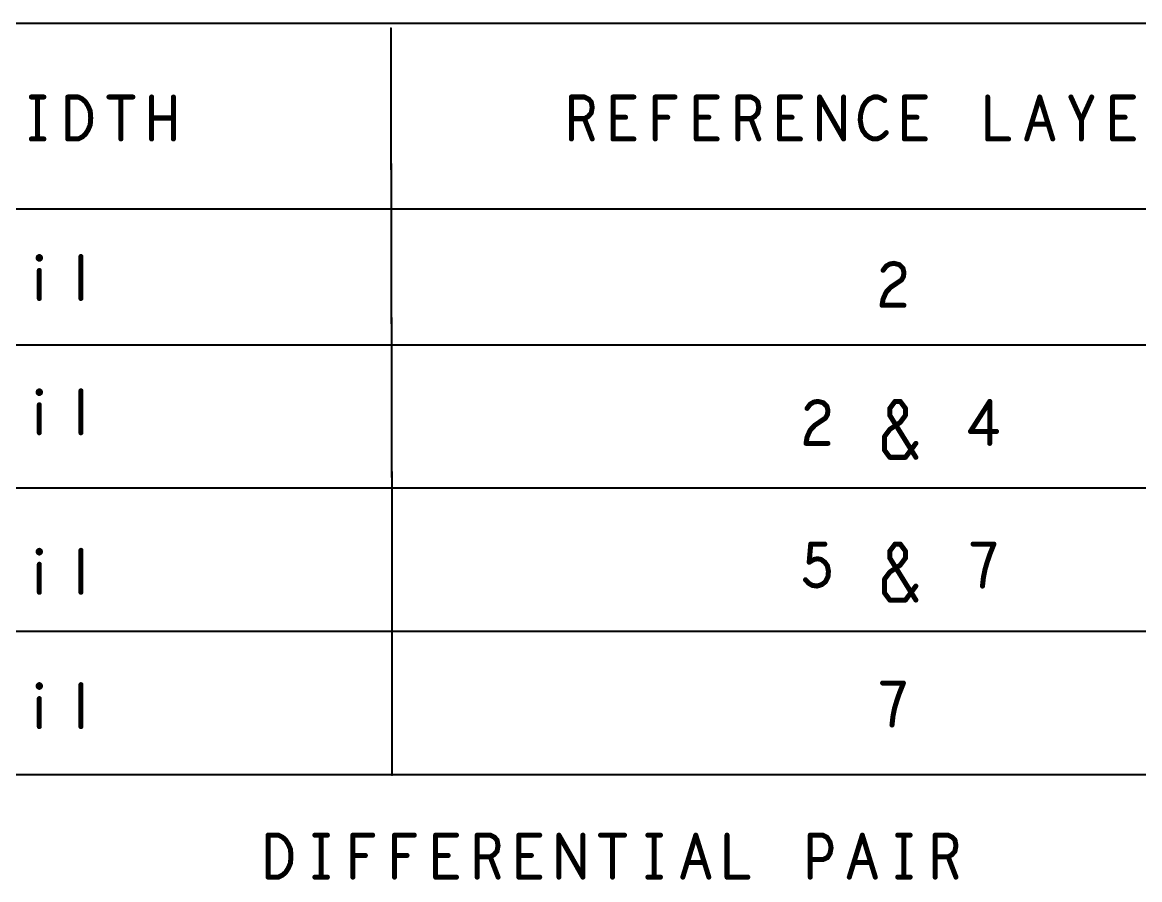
# Model space of a CAD drawing. Extents: x -14.2 to 19.9, y -5.2 to 16.9.
# Drawn here: x -8.513 to -5.184, y 4.088 to 6.641 of the extents above; entities that cross this region are included whole.
import ezdxf

# ---------------------------------------------------------------- set-up
doc = ezdxf.new("R2010")
doc.units = 0
doc.layers.get('0').update_dxf_attribs({"linetype": 'CONTINUOUS'})
doc.layers.add('FAB', color=2, linetype='CONTINUOUS')

# ---------------------------------------------------------------- blocks, each defined once
blk = doc.blocks.new('ROUND_1')
at = {"const_width": 0.003}
blk.add_lwpolyline([(-0.0015, 0, 1), (0.0015, 0, 1)], format="xyb", close=True, dxfattribs=at)
blk = doc.blocks.new('ROUND_105')
at = {"const_width": 0.0075}
blk.add_lwpolyline([(-0.00375, 0, 1), (0.00375, 0, 1)], format="xyb", close=True, dxfattribs=at)

msp = doc.modelspace()

# ---------------------------------------------------------------- linework, layer by layer
at = {"layer": 'FAB'}
for points, const_width in [([(-1.9748, 6.6377), (-12.3898, 6.6377)], 0.006), ([(-7.4149, 6.6231), (-7.4119, 5.2377)], 0.006), ([(-8.4857, 6.4184), (-8.4485, 6.4184)], 0.015), ([(-8.4671, 6.4184), (-8.4671, 6.2934)], 0.015), ([(-8.3772, 6.2934), (-8.3772, 6.4184)], 0.015), ([(-8.3772, 6.4184), (-8.3462, 6.4184)], 0.015), ([(-8.3462, 6.4184), (-8.3338, 6.4122)], 0.015), ([(-8.2547, 6.4184), (-8.1834, 6.4184)], 0.015), ([(-8.2191, 6.4184), (-8.2191, 6.2934)], 0.015), ([(-8.1276, 6.2934), (-8.1276, 6.4184)], 0.015), ([(-8.0625, 6.4184), (-8.0625, 6.2934)], 0.015), ([(-6.8771, 6.2934), (-6.8771, 6.4184)], 0.015), ([(-6.8771, 6.4184), (-6.8383, 6.4184)], 0.015), ([(-6.8383, 6.4184), (-6.8259, 6.4122)], 0.015), ([(-6.7531, 6.2934), (-6.7531, 6.4184)], 0.015), ([(-6.7531, 6.4184), (-6.6911, 6.4184)], 0.015), ([(-6.6275, 6.2934), (-6.6275, 6.4184)], 0.015), ([(-6.6275, 6.4184), (-6.5686, 6.4184)], 0.015), ([(-6.5051, 6.2934), (-6.5051, 6.4184)], 0.015), ([(-6.5051, 6.4184), (-6.4431, 6.4184)], 0.015), ([(-6.3811, 6.2934), (-6.3811, 6.4184)], 0.015), ([(-6.3811, 6.4184), (-6.3423, 6.4184)], 0.015), ([(-6.3423, 6.4184), (-6.3299, 6.4122)], 0.015), ([(-6.2571, 6.2934), (-6.2571, 6.4184)], 0.015), ([(-6.2571, 6.4184), (-6.1951, 6.4184)], 0.015), ([(-6.1377, 6.2934), (-6.1377, 6.4184)], 0.015), ([(-6.1377, 6.4184), (-6.0664, 6.2934)], 0.015), ([(-6.0664, 6.2934), (-6.0664, 6.4184)], 0.015), ([(-5.9765, 6.4184), (-5.9905, 6.4122)], 0.015), ([(-5.9641, 6.4184), (-5.9765, 6.4184)], 0.015), ([(-5.9533, 6.4143), (-5.9641, 6.4184)], 0.015), ([(-5.8851, 6.2934), (-5.8851, 6.4184)], 0.015), ([(-5.8851, 6.4184), (-5.8231, 6.4184)], 0.015), ([(-5.6371, 6.4184), (-5.6371, 6.2934)], 0.015), ([(-5.5208, 6.2934), (-5.4821, 6.4184)], 0.015), ([(-5.4821, 6.4184), (-5.4433, 6.2934)], 0.015), ([(-5.3581, 6.3497), (-5.3891, 6.4184)], 0.015), ([(-5.3271, 6.4184), (-5.3581, 6.3497)], 0.015), ([(-5.2651, 6.2934), (-5.2651, 6.4184)], 0.015), ([(-5.2651, 6.4184), (-5.2031, 6.4184)], 0.015), ([(-8.3338, 6.4122), (-8.3245, 6.4039)], 0.015), ([(-8.3245, 6.4039), (-8.3167, 6.3914)], 0.015), ([(-8.3167, 6.3914), (-8.3105, 6.3768)], 0.015), ([(-6.8259, 6.4122), (-6.8182, 6.4039)], 0.015), ([(-6.8182, 6.4039), (-6.8151, 6.3872)], 0.015), ([(-6.8151, 6.3872), (-6.8182, 6.3705)], 0.015), ([(-6.3299, 6.4122), (-6.3222, 6.4039)], 0.015), ([(-6.3222, 6.4039), (-6.3191, 6.3872)], 0.015), ([(-6.3191, 6.3872), (-6.3222, 6.3705)], 0.015), ([(-6.0091, 6.3893), (-6.0153, 6.3684)], 0.015), ([(-6.0013, 6.4018), (-6.0091, 6.3893)], 0.015), ([(-5.9905, 6.4122), (-6.0013, 6.4018)], 0.015), ([(-5.944, 6.408), (-5.9533, 6.4143)], 0.015), ([(-8.3105, 6.3768), (-8.309, 6.3559)], 0.015), ([(-8.309, 6.3559), (-8.3105, 6.3351)], 0.015), ([(-8.0625, 6.3559), (-8.1276, 6.3559)], 0.015), ([(-6.8383, 6.3539), (-6.8771, 6.3539)], 0.015), ([(-6.8275, 6.3601), (-6.8383, 6.3539)], 0.015), ([(-6.8383, 6.3539), (-6.8151, 6.2934)], 0.015), ([(-6.8182, 6.3705), (-6.8275, 6.3601)], 0.015), ([(-6.7159, 6.358), (-6.7531, 6.358)], 0.015), ([(-6.5903, 6.358), (-6.6275, 6.358)], 0.015), ([(-6.4679, 6.358), (-6.5051, 6.358)], 0.015), ([(-6.3423, 6.3539), (-6.3811, 6.3539)], 0.015), ([(-6.3315, 6.3601), (-6.3423, 6.3539)], 0.015), ([(-6.3423, 6.3539), (-6.3191, 6.2934)], 0.015), ([(-6.3222, 6.3705), (-6.3315, 6.3601)], 0.015), ([(-6.2199, 6.358), (-6.2571, 6.358)], 0.015), ([(-6.0153, 6.3684), (-6.0168, 6.3497)], 0.015), ([(-6.0168, 6.3497), (-6.0137, 6.3309)], 0.015), ([(-5.8479, 6.358), (-5.8851, 6.358)], 0.015), ([(-5.3581, 6.2934), (-5.3581, 6.3497)], 0.015), ([(-5.2279, 6.358), (-5.2651, 6.358)], 0.015), ([(-8.3167, 6.3205), (-8.3245, 6.308)], 0.015), ([(-8.3105, 6.3351), (-8.3167, 6.3205)], 0.015), ([(-6.0137, 6.3309), (-6.0091, 6.3184)], 0.015), ([(-6.0091, 6.3184), (-5.9998, 6.3059)], 0.015), ([(-5.4573, 6.3372), (-5.5069, 6.3372)], 0.015), ([(-8.4857, 6.2934), (-8.4485, 6.2934)], 0.015), ([(-8.3462, 6.2934), (-8.3772, 6.2934)], 0.015), ([(-8.3338, 6.2997), (-8.3462, 6.2934)], 0.015), ([(-8.3245, 6.308), (-8.3338, 6.2997)], 0.015), ([(-6.6911, 6.2934), (-6.7531, 6.2934)], 0.015), ([(-6.4431, 6.2934), (-6.5051, 6.2934)], 0.015), ([(-6.1951, 6.2934), (-6.2571, 6.2934)], 0.015), ([(-5.9998, 6.3059), (-5.9889, 6.2976)], 0.015), ([(-5.9889, 6.2976), (-5.9781, 6.2934)], 0.015), ([(-5.9781, 6.2934), (-5.9672, 6.2934)], 0.015), ([(-5.9672, 6.2934), (-5.9564, 6.2976)], 0.015), ([(-5.9564, 6.2976), (-5.9471, 6.3039)], 0.015), ([(-5.9471, 6.3039), (-5.9393, 6.3122)], 0.015), ([(-5.8231, 6.2934), (-5.8851, 6.2934)], 0.015), ([(-5.6371, 6.2934), (-5.5751, 6.2934)], 0.015), ([(-5.2031, 6.2934), (-5.2651, 6.2934)], 0.015), ([(-12.3866, 6.0848), (-1.9736, 6.0848)], 0.006), ([(-8.4652, 5.9414), (-8.4621, 5.9434)], 0.015), ([(-8.4652, 5.9372), (-8.4652, 5.9414)], 0.015), ([(-8.4621, 5.9351), (-8.4652, 5.9372)], 0.015), ([(-8.4621, 5.9434), (-8.459, 5.9414)], 0.015), ([(-8.459, 5.9372), (-8.4621, 5.9351)], 0.015), ([(-8.459, 5.9414), (-8.459, 5.9372)], 0.015), ([(-8.3381, 5.8184), (-8.3381, 5.9434)], 0.015), ([(-5.9393, 5.9148), (-5.9284, 5.921)], 0.015), ([(-5.9284, 5.921), (-5.916, 5.9231)], 0.015), ([(-5.916, 5.9231), (-5.9005, 5.919)], 0.015), ([(-5.9005, 5.919), (-5.8897, 5.9085)], 0.015), ([(-8.4621, 5.9018), (-8.4621, 5.8184)], 0.015), ([(-5.9486, 5.9023), (-5.9393, 5.9148)], 0.015), ([(-5.8881, 5.8835), (-5.8943, 5.8731)], 0.015), ([(-5.8897, 5.9085), (-5.8866, 5.896)], 0.015), ([(-5.8866, 5.896), (-5.8881, 5.8835)], 0.015), ([(-5.9253, 5.8523), (-5.9393, 5.8377)], 0.015), ([(-5.8943, 5.8731), (-5.9253, 5.8523)], 0.015), ([(-5.9486, 5.8169), (-5.9517, 5.7981)], 0.015), ([(-5.9393, 5.8377), (-5.9486, 5.8169)], 0.015), ([(-5.9517, 5.7981), (-5.8866, 5.7981)], 0.015), ([(-12.3806, 5.6801), (-1.9696, 5.6801)], 0.006), ([(-8.4652, 5.5414), (-8.4621, 5.5434)], 0.015), ([(-8.4652, 5.5372), (-8.4652, 5.5414)], 0.015), ([(-8.4621, 5.5351), (-8.4652, 5.5372)], 0.015), ([(-8.4621, 5.5434), (-8.459, 5.5414)], 0.015), ([(-8.459, 5.5372), (-8.4621, 5.5351)], 0.015), ([(-8.459, 5.5414), (-8.459, 5.5372)], 0.015), ([(-8.3381, 5.4184), (-8.3381, 5.5434)], 0.015), ([(-8.4621, 5.5018), (-8.4621, 5.4184)], 0.015), ([(-6.1751, 5.4911), (-6.1658, 5.5036)], 0.015), ([(-6.1658, 5.5036), (-6.1549, 5.5098)], 0.015), ([(-6.1549, 5.5098), (-6.1425, 5.5119)], 0.015), ([(-6.1425, 5.5119), (-6.127, 5.5078)], 0.015), ([(-6.127, 5.5078), (-6.1161, 5.4973)], 0.015), ([(-6.1161, 5.4973), (-6.113, 5.4848)], 0.015), ([(-6.113, 5.4848), (-6.1146, 5.4723)], 0.015), ([(-5.9286, 5.4911), (-5.9131, 5.5119)], 0.015), ([(-5.9286, 5.4703), (-5.9286, 5.4911)], 0.015), ([(-5.9131, 5.5119), (-5.8976, 5.5119)], 0.015), ([(-5.8976, 5.5119), (-5.8821, 5.4911)], 0.015), ([(-5.8821, 5.4911), (-5.8821, 5.4703)], 0.015), ([(-5.631, 5.5119), (-5.6884, 5.4223)], 0.015), ([(-5.631, 5.3869), (-5.631, 5.5119)], 0.015), ([(-6.1208, 5.4619), (-6.1518, 5.4411)], 0.015), ([(-6.1146, 5.4723), (-6.1208, 5.4619)], 0.015), ([(-5.8511, 5.3453), (-5.9286, 5.4703)], 0.015), ([(-5.8821, 5.4703), (-5.8976, 5.4494)], 0.015), ([(-6.1658, 5.4265), (-6.1751, 5.4057)], 0.015), ([(-6.1518, 5.4411), (-6.1658, 5.4265)], 0.015), ([(-5.9286, 5.4286), (-5.9441, 5.4078)], 0.015), ([(-5.8976, 5.4494), (-5.9286, 5.4286)], 0.015), ([(-5.6884, 5.4223), (-5.6108, 5.4223)], 0.015), ([(-6.1751, 5.4057), (-6.1782, 5.3869)], 0.015), ([(-6.1782, 5.3869), (-6.113, 5.3869)], 0.015), ([(-5.9441, 5.4078), (-5.9441, 5.3661)], 0.015), ([(-5.8821, 5.3453), (-5.8511, 5.3869)], 0.015), ([(-5.9441, 5.3661), (-5.9286, 5.3453)], 0.015), ([(-5.9286, 5.3453), (-5.8821, 5.3453)], 0.015), ([(-12.3924, 5.2536), (-1.9714, 5.2536)], 0.006), ([(-7.4119, 5.2377), (-7.4113, 4.3991)], 0.006), ([(-6.1688, 5.0328), (-6.1642, 5.0869)], 0.015), ([(-6.1642, 5.0869), (-6.1224, 5.0869)], 0.015), ([(-5.9286, 5.0661), (-5.9131, 5.0869)], 0.015), ([(-5.9131, 5.0869), (-5.8976, 5.0869)], 0.015), ([(-5.8976, 5.0869), (-5.8821, 5.0661)], 0.015), ([(-5.6186, 5.0869), (-5.6806, 5.0869)], 0.015), ([(-5.631, 5.0557), (-5.6186, 5.0869)], 0.015), ([(-8.4652, 5.0664), (-8.4621, 5.0684)], 0.015), ([(-8.4652, 5.0622), (-8.4652, 5.0664)], 0.015), ([(-8.4621, 5.0601), (-8.4652, 5.0622)], 0.015), ([(-8.4621, 5.0684), (-8.459, 5.0664)], 0.015), ([(-8.459, 5.0622), (-8.4621, 5.0601)], 0.015), ([(-8.459, 5.0664), (-8.459, 5.0622)], 0.015), ([(-8.3381, 4.9434), (-8.3381, 5.0684)], 0.015), ([(-5.9286, 5.0453), (-5.9286, 5.0661)], 0.015), ([(-5.8821, 5.0661), (-5.8821, 5.0453)], 0.015), ([(-5.6388, 5.0328), (-5.631, 5.0557)], 0.015), ([(-8.4621, 5.0268), (-8.4621, 4.9434)], 0.015), ([(-6.1549, 5.0411), (-6.1688, 5.0328)], 0.015), ([(-6.144, 5.0432), (-6.1549, 5.0411)], 0.015), ([(-6.1332, 5.0411), (-6.144, 5.0432)], 0.015), ([(-6.1224, 5.0328), (-6.1332, 5.0411)], 0.015), ([(-6.1146, 5.0223), (-6.1224, 5.0328)], 0.015), ([(-6.1115, 5.0057), (-6.1146, 5.0223)], 0.015), ([(-5.8511, 4.9203), (-5.9286, 5.0453)], 0.015), ([(-5.8976, 5.0244), (-5.9286, 5.0036)], 0.015), ([(-5.8821, 5.0453), (-5.8976, 5.0244)], 0.015), ([(-5.6449, 5.0119), (-5.6388, 5.0328)], 0.015), ([(-6.1208, 4.9744), (-6.113, 4.989)], 0.015), ([(-6.113, 4.989), (-6.1115, 5.0057)], 0.015), ([(-5.9286, 5.0036), (-5.9441, 4.9828)], 0.015), ([(-5.6527, 4.9619), (-5.6496, 4.989)], 0.015), ([(-5.6496, 4.989), (-5.6449, 5.0119)], 0.015), ([(-6.1797, 4.9807), (-6.1704, 4.9703)], 0.015), ([(-6.1704, 4.9703), (-6.1596, 4.964)], 0.015), ([(-6.1596, 4.964), (-6.1456, 4.9619)], 0.015), ([(-6.1456, 4.9619), (-6.1316, 4.9661)], 0.015), ([(-6.1316, 4.9661), (-6.1208, 4.9744)], 0.015), ([(-5.9441, 4.9828), (-5.9441, 4.9411)], 0.015), ([(-5.8821, 4.9203), (-5.8511, 4.9619)], 0.015), ([(-5.9441, 4.9411), (-5.9286, 4.9203)], 0.015), ([(-5.9286, 4.9203), (-5.8821, 4.9203)], 0.015), ([(-12.3924, 4.8271), (-1.9714, 4.8271)], 0.006), ([(-8.4652, 4.6664), (-8.4621, 4.6684)], 0.015), ([(-8.4652, 4.6622), (-8.4652, 4.6664)], 0.015), ([(-8.4621, 4.6601), (-8.4652, 4.6622)], 0.015), ([(-8.4621, 4.6684), (-8.459, 4.6664)], 0.015), ([(-8.459, 4.6622), (-8.4621, 4.6601)], 0.015), ([(-8.459, 4.6664), (-8.459, 4.6622)], 0.015), ([(-8.3381, 4.5434), (-8.3381, 4.6684)], 0.015), ([(-5.8881, 4.6731), (-5.9501, 4.6731)], 0.015), ([(-5.9005, 4.6419), (-5.8881, 4.6731)], 0.015), ([(-8.4621, 4.6268), (-8.4621, 4.5434)], 0.015), ([(-5.9145, 4.5981), (-5.9083, 4.619)], 0.015), ([(-5.9083, 4.619), (-5.9005, 4.6419)], 0.015), ([(-5.9191, 4.5752), (-5.9145, 4.5981)], 0.015), ([(-5.9222, 4.5481), (-5.9191, 4.5752)], 0.015), ([(-12.3924, 4.4006), (-1.9724, 4.4006)], 0.006), ([(-7.7807, 4.0951), (-7.7807, 4.2201)], 0.015), ([(-7.7807, 4.2201), (-7.7497, 4.2201)], 0.015), ([(-7.7497, 4.2201), (-7.7373, 4.2139)], 0.015), ([(-7.6412, 4.2201), (-7.604, 4.2201)], 0.015), ([(-7.6226, 4.2201), (-7.6226, 4.0951)], 0.015), ([(-7.528, 4.0951), (-7.528, 4.2201)], 0.015), ([(-7.528, 4.2201), (-7.4691, 4.2201)], 0.015), ([(-7.404, 4.0951), (-7.404, 4.2201)], 0.015), ([(-7.404, 4.2201), (-7.3451, 4.2201)], 0.015), ([(-7.2816, 4.0951), (-7.2816, 4.2201)], 0.015), ([(-7.2816, 4.2201), (-7.2196, 4.2201)], 0.015), ([(-7.1576, 4.0951), (-7.1576, 4.2201)], 0.015), ([(-7.1576, 4.2201), (-7.1188, 4.2201)], 0.015), ([(-7.1188, 4.2201), (-7.1064, 4.2139)], 0.015), ([(-7.0336, 4.0951), (-7.0336, 4.2201)], 0.015), ([(-7.0336, 4.2201), (-6.9716, 4.2201)], 0.015), ([(-6.9142, 4.0951), (-6.9142, 4.2201)], 0.015), ([(-6.9142, 4.2201), (-6.8429, 4.0951)], 0.015), ([(-6.8429, 4.0951), (-6.8429, 4.2201)], 0.015), ([(-6.7902, 4.2201), (-6.7189, 4.2201)], 0.015), ([(-6.7546, 4.2201), (-6.7546, 4.0951)], 0.015), ([(-6.6492, 4.2201), (-6.612, 4.2201)], 0.015), ([(-6.6306, 4.2201), (-6.6306, 4.0951)], 0.015), ([(-6.5453, 4.0951), (-6.5066, 4.2201)], 0.015), ([(-6.5066, 4.2201), (-6.4678, 4.0951)], 0.015), ([(-6.4136, 4.2201), (-6.4136, 4.0951)], 0.015), ([(-6.1656, 4.0951), (-6.1656, 4.2201)], 0.015), ([(-6.1656, 4.2201), (-6.1284, 4.2201)], 0.015), ([(-6.1284, 4.2201), (-6.116, 4.2139)], 0.015), ([(-6.0493, 4.0951), (-6.0106, 4.2201)], 0.015), ([(-6.0106, 4.2201), (-5.9718, 4.0951)], 0.015), ([(-5.9052, 4.2201), (-5.868, 4.2201)], 0.015), ([(-5.8866, 4.2201), (-5.8866, 4.0951)], 0.015), ([(-5.7936, 4.0951), (-5.7936, 4.2201)], 0.015), ([(-5.7936, 4.2201), (-5.7548, 4.2201)], 0.015), ([(-5.7548, 4.2201), (-5.7424, 4.2139)], 0.015), ([(-7.7373, 4.2139), (-7.728, 4.2055)], 0.015), ([(-7.728, 4.2055), (-7.7202, 4.193)], 0.015), ([(-7.7202, 4.193), (-7.714, 4.1784)], 0.015), ([(-7.1064, 4.2139), (-7.0987, 4.2055)], 0.015), ([(-7.0987, 4.2055), (-7.0956, 4.1889)], 0.015), ([(-7.0956, 4.1889), (-7.0987, 4.1722)], 0.015), ([(-6.116, 4.2139), (-6.1067, 4.1993)], 0.015), ([(-6.1067, 4.1993), (-6.1036, 4.1826)], 0.015), ([(-5.7424, 4.2139), (-5.7347, 4.2055)], 0.015), ([(-5.7347, 4.2055), (-5.7316, 4.1889)], 0.015), ([(-5.7316, 4.1889), (-5.7347, 4.1722)], 0.015), ([(-7.714, 4.1784), (-7.7125, 4.1576)], 0.015), ([(-7.7125, 4.1576), (-7.714, 4.1368)], 0.015), ([(-7.4908, 4.1597), (-7.528, 4.1597)], 0.015), ([(-7.3668, 4.1597), (-7.404, 4.1597)], 0.015), ([(-7.2444, 4.1597), (-7.2816, 4.1597)], 0.015), ([(-7.1188, 4.1555), (-7.1576, 4.1555)], 0.015), ([(-7.108, 4.1618), (-7.1188, 4.1555)], 0.015), ([(-7.1188, 4.1555), (-7.0956, 4.0951)], 0.015), ([(-7.0987, 4.1722), (-7.108, 4.1618)], 0.015), ([(-6.9964, 4.1597), (-7.0336, 4.1597)], 0.015), ([(-6.1144, 4.1534), (-6.1284, 4.1472)], 0.015), ([(-6.1067, 4.1659), (-6.1144, 4.1534)], 0.015), ([(-6.1036, 4.1826), (-6.1067, 4.1659)], 0.015), ([(-5.7548, 4.1555), (-5.7936, 4.1555)], 0.015), ([(-5.744, 4.1618), (-5.7548, 4.1555)], 0.015), ([(-5.7548, 4.1555), (-5.7316, 4.0951)], 0.015), ([(-5.7347, 4.1722), (-5.744, 4.1618)], 0.015), ([(-7.7202, 4.1222), (-7.728, 4.1097)], 0.015), ([(-7.714, 4.1368), (-7.7202, 4.1222)], 0.015), ([(-6.4818, 4.1389), (-6.5314, 4.1389)], 0.015), ([(-6.1284, 4.1472), (-6.1656, 4.1472)], 0.015), ([(-5.9858, 4.1389), (-6.0354, 4.1389)], 0.015), ([(-7.7497, 4.0951), (-7.7807, 4.0951)], 0.015), ([(-7.7373, 4.1014), (-7.7497, 4.0951)], 0.015), ([(-7.728, 4.1097), (-7.7373, 4.1014)], 0.015), ([(-7.6412, 4.0951), (-7.604, 4.0951)], 0.015), ([(-7.2196, 4.0951), (-7.2816, 4.0951)], 0.015), ([(-6.9716, 4.0951), (-7.0336, 4.0951)], 0.015), ([(-6.6492, 4.0951), (-6.612, 4.0951)], 0.015), ([(-6.4136, 4.0951), (-6.3516, 4.0951)], 0.015), ([(-5.9052, 4.0951), (-5.868, 4.0951)], 0.015)]:
    msp.add_lwpolyline(points, dxfattribs=dict(at, const_width=const_width))

# ---------------------------------------------------------------- block references
for name, p in [('ROUND_1', (-7.4149, 6.6231)), ('ROUND_105', (-8.4857, 6.4184)), ('ROUND_105', (-8.4671, 6.4184)), ('ROUND_105', (-8.4485, 6.4184)), ('ROUND_105', (-8.3772, 6.4184)), ('ROUND_105', (-8.3772, 6.4184)), ('ROUND_105', (-8.3462, 6.4184)), ('ROUND_105', (-8.3462, 6.4184)), ('ROUND_105', (-8.2547, 6.4184)), ('ROUND_105', (-8.2191, 6.4184)), ('ROUND_105', (-8.1834, 6.4184)), ('ROUND_105', (-8.1276, 6.4184)), ('ROUND_105', (-8.0625, 6.4184)), ('ROUND_105', (-6.8771, 6.4184)), ('ROUND_105', (-6.8771, 6.4184)), ('ROUND_105', (-6.8383, 6.4184)), ('ROUND_105', (-6.8383, 6.4184)), ('ROUND_105', (-6.7531, 6.4184)), ('ROUND_105', (-6.7531, 6.4184)), ('ROUND_105', (-6.6911, 6.4184)), ('ROUND_105', (-6.6275, 6.4184)), ('ROUND_105', (-6.6275, 6.4184)), ('ROUND_105', (-6.5686, 6.4184)), ('ROUND_105', (-6.5051, 6.4184)), ('ROUND_105', (-6.5051, 6.4184)), ('ROUND_105', (-6.4431, 6.4184)), ('ROUND_105', (-6.3811, 6.4184)), ('ROUND_105', (-6.3811, 6.4184)), ('ROUND_105', (-6.3423, 6.4184)), ('ROUND_105', (-6.3423, 6.4184)), ('ROUND_105', (-6.2571, 6.4184)), ('ROUND_105', (-6.2571, 6.4184)), ('ROUND_105', (-6.1951, 6.4184)), ('ROUND_105', (-6.1377, 6.4184)), ('ROUND_105', (-6.1377, 6.4184)), ('ROUND_105', (-6.0664, 6.4184)), ('ROUND_105', (-5.9765, 6.4184)), ('ROUND_105', (-5.9765, 6.4184)), ('ROUND_105', (-5.9641, 6.4184)), ('ROUND_105', (-5.9641, 6.4184)), ('ROUND_105', (-5.8851, 6.4184)), ('ROUND_105', (-5.8851, 6.4184)), ('ROUND_105', (-5.8231, 6.4184)), ('ROUND_105', (-5.6371, 6.4184)), ('ROUND_105', (-5.4821, 6.4184)), ('ROUND_105', (-5.4821, 6.4184)), ('ROUND_105', (-5.3891, 6.4184)), ('ROUND_105', (-5.3271, 6.4184)), ('ROUND_105', (-5.2651, 6.4184)), ('ROUND_105', (-5.2651, 6.4184)), ('ROUND_105', (-5.2031, 6.4184)), ('ROUND_105', (-8.3338, 6.4122)), ('ROUND_105', (-8.3338, 6.4122)), ('ROUND_105', (-8.3245, 6.4039)), ('ROUND_105', (-8.3245, 6.4039)), ('ROUND_105', (-8.3167, 6.3914)), ('ROUND_105', (-8.3167, 6.3914)), ('ROUND_105', (-6.8259, 6.4122)), ('ROUND_105', (-6.8259, 6.4122)), ('ROUND_105', (-6.8182, 6.4039)), ('ROUND_105', (-6.8182, 6.4039)), ('ROUND_105', (-6.8151, 6.3872)), ('ROUND_105', (-6.8151, 6.3872)), ('ROUND_105', (-6.3299, 6.4122)), ('ROUND_105', (-6.3299, 6.4122)), ('ROUND_105', (-6.3222, 6.4039)), ('ROUND_105', (-6.3222, 6.4039)), ('ROUND_105', (-6.3191, 6.3872)), ('ROUND_105', (-6.3191, 6.3872)), ('ROUND_105', (-6.0091, 6.3893)), ('ROUND_105', (-6.0091, 6.3893)), ('ROUND_105', (-6.0013, 6.4018)), ('ROUND_105', (-6.0013, 6.4018)), ('ROUND_105', (-5.9905, 6.4122)), ('ROUND_105', (-5.9905, 6.4122)), ('ROUND_105', (-5.9533, 6.4143)), ('ROUND_105', (-5.9533, 6.4143)), ('ROUND_105', (-5.944, 6.408)), ('ROUND_105', (-8.3105, 6.3768)), ('ROUND_105', (-8.3105, 6.3768)), ('ROUND_105', (-8.309, 6.3559)), ('ROUND_105', (-8.309, 6.3559)), ('ROUND_105', (-8.1276, 6.3559)), ('ROUND_105', (-8.0625, 6.3559)), ('ROUND_105', (-6.8771, 6.3539)), ('ROUND_105', (-6.8383, 6.3539)), ('ROUND_105', (-6.8383, 6.3539)), ('ROUND_105', (-6.8383, 6.3539)), ('ROUND_105', (-6.8275, 6.3601)), ('ROUND_105', (-6.8275, 6.3601)), ('ROUND_105', (-6.8182, 6.3705)), ('ROUND_105', (-6.8182, 6.3705)), ('ROUND_105', (-6.7531, 6.358)), ('ROUND_105', (-6.7159, 6.358)), ('ROUND_105', (-6.6275, 6.358)), ('ROUND_105', (-6.5903, 6.358)), ('ROUND_105', (-6.5051, 6.358)), ('ROUND_105', (-6.4679, 6.358)), ('ROUND_105', (-6.3811, 6.3539)), ('ROUND_105', (-6.3423, 6.3539)), ('ROUND_105', (-6.3423, 6.3539)), ('ROUND_105', (-6.3423, 6.3539)), ('ROUND_105', (-6.3315, 6.3601)), ('ROUND_105', (-6.3315, 6.3601)), ('ROUND_105', (-6.3222, 6.3705)), ('ROUND_105', (-6.3222, 6.3705)), ('ROUND_105', (-6.2571, 6.358)), ('ROUND_105', (-6.2199, 6.358)), ('ROUND_105', (-6.0168, 6.3497)), ('ROUND_105', (-6.0168, 6.3497)), ('ROUND_105', (-6.0153, 6.3684)), ('ROUND_105', (-6.0153, 6.3684)), ('ROUND_105', (-5.8851, 6.358)), ('ROUND_105', (-5.8479, 6.358)), ('ROUND_105', (-5.3581, 6.3497)), ('ROUND_105', (-5.3581, 6.3497)), ('ROUND_105', (-5.3581, 6.3497)), ('ROUND_105', (-5.2651, 6.358)), ('ROUND_105', (-5.2279, 6.358)), ('ROUND_105', (-8.3167, 6.3205)), ('ROUND_105', (-8.3167, 6.3205)), ('ROUND_105', (-8.3105, 6.3351)), ('ROUND_105', (-8.3105, 6.3351)), ('ROUND_105', (-6.0137, 6.3309)), ('ROUND_105', (-6.0137, 6.3309)), ('ROUND_105', (-6.0091, 6.3184)), ('ROUND_105', (-6.0091, 6.3184)), ('ROUND_105', (-5.5069, 6.3372)), ('ROUND_105', (-5.4573, 6.3372)), ('ROUND_105', (-8.4857, 6.2934)), ('ROUND_105', (-8.4671, 6.2934)), ('ROUND_105', (-8.4485, 6.2934)), ('ROUND_105', (-8.3772, 6.2934)), ('ROUND_105', (-8.3772, 6.2934)), ('ROUND_105', (-8.3462, 6.2934)), ('ROUND_105', (-8.3462, 6.2934)), ('ROUND_105', (-8.3338, 6.2997)), ('ROUND_105', (-8.3338, 6.2997)), ('ROUND_105', (-8.3245, 6.308)), ('ROUND_105', (-8.3245, 6.308)), ('ROUND_105', (-8.2191, 6.2934)), ('ROUND_105', (-8.1276, 6.2934)), ('ROUND_105', (-8.0625, 6.2934)), ('ROUND_105', (-6.8771, 6.2934)), ('ROUND_105', (-6.8151, 6.2934)), ('ROUND_105', (-6.7531, 6.2934)), ('ROUND_105', (-6.7531, 6.2934)), ('ROUND_105', (-6.6911, 6.2934)), ('ROUND_105', (-6.6275, 6.2934)), ('ROUND_105', (-6.5051, 6.2934)), ('ROUND_105', (-6.5051, 6.2934)), ('ROUND_105', (-6.4431, 6.2934)), ('ROUND_105', (-6.3811, 6.2934)), ('ROUND_105', (-6.3191, 6.2934)), ('ROUND_105', (-6.2571, 6.2934)), ('ROUND_105', (-6.2571, 6.2934)), ('ROUND_105', (-6.1951, 6.2934)), ('ROUND_105', (-6.1377, 6.2934)), ('ROUND_105', (-6.0664, 6.2934)), ('ROUND_105', (-6.0664, 6.2934)), ('ROUND_105', (-5.9998, 6.3059)), ('ROUND_105', (-5.9998, 6.3059)), ('ROUND_105', (-5.9889, 6.2976)), ('ROUND_105', (-5.9889, 6.2976)), ('ROUND_105', (-5.9781, 6.2934)), ('ROUND_105', (-5.9781, 6.2934)), ('ROUND_105', (-5.9672, 6.2934)), ('ROUND_105', (-5.9672, 6.2934)), ('ROUND_105', (-5.9564, 6.2976)), ('ROUND_105', (-5.9564, 6.2976)), ('ROUND_105', (-5.9471, 6.3039)), ('ROUND_105', (-5.9471, 6.3039)), ('ROUND_105', (-5.9393, 6.3122)), ('ROUND_105', (-5.8851, 6.2934)), ('ROUND_105', (-5.8851, 6.2934)), ('ROUND_105', (-5.8231, 6.2934)), ('ROUND_105', (-5.6371, 6.2934)), ('ROUND_105', (-5.6371, 6.2934)), ('ROUND_105', (-5.5751, 6.2934)), ('ROUND_105', (-5.5208, 6.2934)), ('ROUND_105', (-5.4433, 6.2934)), ('ROUND_105', (-5.3581, 6.2934)), ('ROUND_105', (-5.2651, 6.2934)), ('ROUND_105', (-5.2651, 6.2934)), ('ROUND_105', (-5.2031, 6.2934)), ('ROUND_105', (-8.4652, 5.9414)), ('ROUND_105', (-8.4652, 5.9414)), ('ROUND_105', (-8.4652, 5.9372)), ('ROUND_105', (-8.4652, 5.9372)), ('ROUND_105', (-8.4621, 5.9434)), ('ROUND_105', (-8.4621, 5.9434)), ('ROUND_105', (-8.4621, 5.9351)), ('ROUND_105', (-8.4621, 5.9351)), ('ROUND_105', (-8.459, 5.9414)), ('ROUND_105', (-8.459, 5.9414)), ('ROUND_105', (-8.459, 5.9372)), ('ROUND_105', (-8.459, 5.9372)), ('ROUND_105', (-8.3381, 5.9434)), ('ROUND_105', (-5.9284, 5.921)), ('ROUND_105', (-5.9284, 5.921)), ('ROUND_105', (-5.916, 5.9231)), ('ROUND_105', (-5.916, 5.9231)), ('ROUND_105', (-5.9005, 5.919)), ('ROUND_105', (-5.9005, 5.919)), ('ROUND_105', (-8.4621, 5.9018)), ('ROUND_105', (-5.9486, 5.9023)), ('ROUND_105', (-5.9393, 5.9148)), ('ROUND_105', (-5.9393, 5.9148)), ('ROUND_105', (-5.8897, 5.9085)), ('ROUND_105', (-5.8897, 5.9085)), ('ROUND_105', (-5.8881, 5.8835)), ('ROUND_105', (-5.8881, 5.8835)), ('ROUND_105', (-5.8866, 5.896)), ('ROUND_105', (-5.8866, 5.896)), ('ROUND_105', (-5.9253, 5.8523)), ('ROUND_105', (-5.9253, 5.8523)), ('ROUND_105', (-5.8943, 5.8731)), ('ROUND_105', (-5.8943, 5.8731)), ('ROUND_105', (-8.4621, 5.8184)), ('ROUND_105', (-8.3381, 5.8184)), ('ROUND_105', (-5.9486, 5.8169)), ('ROUND_105', (-5.9486, 5.8169)), ('ROUND_105', (-5.9393, 5.8377)), ('ROUND_105', (-5.9393, 5.8377)), ('ROUND_105', (-5.9517, 5.7981)), ('ROUND_105', (-5.9517, 5.7981)), ('ROUND_105', (-5.8866, 5.7981)), ('ROUND_105', (-8.4652, 5.5414)), ('ROUND_105', (-8.4652, 5.5414)), ('ROUND_105', (-8.4652, 5.5372)), ('ROUND_105', (-8.4652, 5.5372)), ('ROUND_105', (-8.4621, 5.5434)), ('ROUND_105', (-8.4621, 5.5434)), ('ROUND_105', (-8.4621, 5.5351)), ('ROUND_105', (-8.4621, 5.5351)), ('ROUND_105', (-8.459, 5.5414)), ('ROUND_105', (-8.459, 5.5414)), ('ROUND_105', (-8.459, 5.5372)), ('ROUND_105', (-8.459, 5.5372)), ('ROUND_105', (-8.3381, 5.5434)), ('ROUND_105', (-8.4621, 5.5018)), ('ROUND_105', (-6.1751, 5.4911)), ('ROUND_105', (-6.1658, 5.5036)), ('ROUND_105', (-6.1658, 5.5036)), ('ROUND_105', (-6.1549, 5.5098)), ('ROUND_105', (-6.1549, 5.5098)), ('ROUND_105', (-6.1425, 5.5119)), ('ROUND_105', (-6.1425, 5.5119)), ('ROUND_105', (-6.127, 5.5078)), ('ROUND_105', (-6.127, 5.5078)), ('ROUND_105', (-6.1161, 5.4973)), ('ROUND_105', (-6.1161, 5.4973)), ('ROUND_105', (-6.113, 5.4848)), ('ROUND_105', (-6.113, 5.4848)), ('ROUND_105', (-5.9286, 5.4911)), ('ROUND_105', (-5.9286, 5.4911)), ('ROUND_105', (-5.9131, 5.5119)), ('ROUND_105', (-5.9131, 5.5119)), ('ROUND_105', (-5.8976, 5.5119)), ('ROUND_105', (-5.8976, 5.5119)), ('ROUND_105', (-5.8821, 5.4911)), ('ROUND_105', (-5.8821, 5.4911)), ('ROUND_105', (-5.631, 5.5119)), ('ROUND_105', (-5.631, 5.5119)), ('ROUND_105', (-6.1208, 5.4619)), ('ROUND_105', (-6.1208, 5.4619)), ('ROUND_105', (-6.1146, 5.4723)), ('ROUND_105', (-6.1146, 5.4723)), ('ROUND_105', (-5.9286, 5.4703)), ('ROUND_105', (-5.9286, 5.4703)), ('ROUND_105', (-5.8821, 5.4703)), ('ROUND_105', (-5.8821, 5.4703)), ('ROUND_105', (-8.4621, 5.4184)), ('ROUND_105', (-8.3381, 5.4184)), ('ROUND_105', (-6.1658, 5.4265)), ('ROUND_105', (-6.1658, 5.4265)), ('ROUND_105', (-6.1518, 5.4411)), ('ROUND_105', (-6.1518, 5.4411)), ('ROUND_105', (-5.9286, 5.4286)), ('ROUND_105', (-5.9286, 5.4286)), ('ROUND_105', (-5.8976, 5.4494)), ('ROUND_105', (-5.8976, 5.4494)), ('ROUND_105', (-5.6884, 5.4223)), ('ROUND_105', (-5.6884, 5.4223)), ('ROUND_105', (-5.6108, 5.4223)), ('ROUND_105', (-6.1782, 5.3869)), ('ROUND_105', (-6.1782, 5.3869)), ('ROUND_105', (-6.1751, 5.4057)), ('ROUND_105', (-6.1751, 5.4057)), ('ROUND_105', (-6.113, 5.3869)), ('ROUND_105', (-5.9441, 5.4078)), ('ROUND_105', (-5.9441, 5.4078)), ('ROUND_105', (-5.8511, 5.3869)), ('ROUND_105', (-5.631, 5.3869)), ('ROUND_105', (-5.9441, 5.3661)), ('ROUND_105', (-5.9441, 5.3661)), ('ROUND_105', (-5.9286, 5.3453)), ('ROUND_105', (-5.9286, 5.3453)), ('ROUND_105', (-5.8821, 5.3453)), ('ROUND_105', (-5.8821, 5.3453)), ('ROUND_105', (-5.8511, 5.3453)), ('ROUND_1', (-7.4119, 5.2377)), ('ROUND_1', (-7.4119, 5.2377)), ('ROUND_105', (-6.1642, 5.0869)), ('ROUND_105', (-6.1642, 5.0869)), ('ROUND_105', (-6.1224, 5.0869)), ('ROUND_105', (-5.9131, 5.0869)), ('ROUND_105', (-5.9131, 5.0869)), ('ROUND_105', (-5.8976, 5.0869)), ('ROUND_105', (-5.8976, 5.0869)), ('ROUND_105', (-5.6806, 5.0869)), ('ROUND_105', (-5.6186, 5.0869)), ('ROUND_105', (-5.6186, 5.0869)), ('ROUND_105', (-8.4652, 5.0664)), ('ROUND_105', (-8.4652, 5.0664)), ('ROUND_105', (-8.4652, 5.0622)), ('ROUND_105', (-8.4652, 5.0622)), ('ROUND_105', (-8.4621, 5.0684)), ('ROUND_105', (-8.4621, 5.0684)), ('ROUND_105', (-8.4621, 5.0601)), ('ROUND_105', (-8.4621, 5.0601)), ('ROUND_105', (-8.459, 5.0664)), ('ROUND_105', (-8.459, 5.0664)), ('ROUND_105', (-8.459, 5.0622)), ('ROUND_105', (-8.459, 5.0622)), ('ROUND_105', (-8.3381, 5.0684)), ('ROUND_105', (-5.9286, 5.0661)), ('ROUND_105', (-5.9286, 5.0661)), ('ROUND_105', (-5.8821, 5.0661)), ('ROUND_105', (-5.8821, 5.0661)), ('ROUND_105', (-5.631, 5.0557)), ('ROUND_105', (-5.631, 5.0557)), ('ROUND_105', (-8.4621, 5.0268)), ('ROUND_105', (-6.1688, 5.0328)), ('ROUND_105', (-6.1688, 5.0328)), ('ROUND_105', (-6.1549, 5.0411)), ('ROUND_105', (-6.1549, 5.0411)), ('ROUND_105', (-6.144, 5.0432)), ('ROUND_105', (-6.144, 5.0432)), ('ROUND_105', (-6.1332, 5.0411)), ('ROUND_105', (-6.1332, 5.0411)), ('ROUND_105', (-6.1224, 5.0328)), ('ROUND_105', (-6.1224, 5.0328)), ('ROUND_105', (-6.1146, 5.0223)), ('ROUND_105', (-6.1146, 5.0223)), ('ROUND_105', (-5.9286, 5.0453)), ('ROUND_105', (-5.9286, 5.0453)), ('ROUND_105', (-5.8976, 5.0244)), ('ROUND_105', (-5.8976, 5.0244)), ('ROUND_105', (-5.8821, 5.0453)), ('ROUND_105', (-5.8821, 5.0453)), ('ROUND_105', (-5.6388, 5.0328)), ('ROUND_105', (-5.6388, 5.0328)), ('ROUND_105', (-6.113, 4.989)), ('ROUND_105', (-6.113, 4.989)), ('ROUND_105', (-6.1115, 5.0057)), ('ROUND_105', (-6.1115, 5.0057)), ('ROUND_105', (-5.9286, 5.0036)), ('ROUND_105', (-5.9286, 5.0036)), ('ROUND_105', (-5.6496, 4.989)), ('ROUND_105', (-5.6496, 4.989)), ('ROUND_105', (-5.6449, 5.0119)), ('ROUND_105', (-5.6449, 5.0119)), ('ROUND_105', (-6.1797, 4.9807)), ('ROUND_105', (-6.1704, 4.9703)), ('ROUND_105', (-6.1704, 4.9703)), ('ROUND_105', (-6.1596, 4.964)), ('ROUND_105', (-6.1596, 4.964)), ('ROUND_105', (-6.1456, 4.9619)), ('ROUND_105', (-6.1456, 4.9619)), ('ROUND_105', (-6.1316, 4.9661)), ('ROUND_105', (-6.1316, 4.9661)), ('ROUND_105', (-6.1208, 4.9744)), ('ROUND_105', (-6.1208, 4.9744)), ('ROUND_105', (-5.9441, 4.9828)), ('ROUND_105', (-5.9441, 4.9828)), ('ROUND_105', (-5.8511, 4.9619)), ('ROUND_105', (-5.6527, 4.9619)), ('ROUND_105', (-8.4621, 4.9434)), ('ROUND_105', (-8.3381, 4.9434)), ('ROUND_105', (-5.9441, 4.9411)), ('ROUND_105', (-5.9441, 4.9411)), ('ROUND_105', (-5.9286, 4.9203)), ('ROUND_105', (-5.9286, 4.9203)), ('ROUND_105', (-5.8821, 4.9203)), ('ROUND_105', (-5.8821, 4.9203)), ('ROUND_105', (-5.8511, 4.9203)), ('ROUND_105', (-8.4652, 4.6664)), ('ROUND_105', (-8.4652, 4.6664)), ('ROUND_105', (-8.4652, 4.6622)), ('ROUND_105', (-8.4652, 4.6622)), ('ROUND_105', (-8.4621, 4.6684)), ('ROUND_105', (-8.4621, 4.6684)), ('ROUND_105', (-8.4621, 4.6601)), ('ROUND_105', (-8.4621, 4.6601)), ('ROUND_105', (-8.459, 4.6664)), ('ROUND_105', (-8.459, 4.6664)), ('ROUND_105', (-8.459, 4.6622)), ('ROUND_105', (-8.459, 4.6622)), ('ROUND_105', (-8.3381, 4.6684)), ('ROUND_105', (-5.9501, 4.6731)), ('ROUND_105', (-5.8881, 4.6731)), ('ROUND_105', (-5.8881, 4.6731)), ('ROUND_105', (-8.4621, 4.6268)), ('ROUND_105', (-5.9083, 4.619)), ('ROUND_105', (-5.9083, 4.619)), ('ROUND_105', (-5.9005, 4.6419)), ('ROUND_105', (-5.9005, 4.6419)), ('ROUND_105', (-5.9145, 4.5981)), ('ROUND_105', (-5.9145, 4.5981)), ('ROUND_105', (-5.9191, 4.5752)), ('ROUND_105', (-5.9191, 4.5752)), ('ROUND_105', (-8.4621, 4.5434)), ('ROUND_105', (-8.3381, 4.5434)), ('ROUND_105', (-5.9222, 4.5481)), ('ROUND_1', (-7.4113, 4.3991)), ('ROUND_105', (-7.7807, 4.2201)), ('ROUND_105', (-7.7807, 4.2201)), ('ROUND_105', (-7.7497, 4.2201)), ('ROUND_105', (-7.7497, 4.2201)), ('ROUND_105', (-7.6412, 4.2201)), ('ROUND_105', (-7.6226, 4.2201)), ('ROUND_105', (-7.604, 4.2201)), ('ROUND_105', (-7.528, 4.2201)), ('ROUND_105', (-7.528, 4.2201)), ('ROUND_105', (-7.4691, 4.2201)), ('ROUND_105', (-7.404, 4.2201)), ('ROUND_105', (-7.404, 4.2201)), ('ROUND_105', (-7.3451, 4.2201)), ('ROUND_105', (-7.2816, 4.2201)), ('ROUND_105', (-7.2816, 4.2201)), ('ROUND_105', (-7.2196, 4.2201)), ('ROUND_105', (-7.1576, 4.2201)), ('ROUND_105', (-7.1576, 4.2201)), ('ROUND_105', (-7.1188, 4.2201)), ('ROUND_105', (-7.1188, 4.2201)), ('ROUND_105', (-7.0336, 4.2201)), ('ROUND_105', (-7.0336, 4.2201)), ('ROUND_105', (-6.9716, 4.2201)), ('ROUND_105', (-6.9142, 4.2201)), ('ROUND_105', (-6.9142, 4.2201)), ('ROUND_105', (-6.8429, 4.2201)), ('ROUND_105', (-6.7902, 4.2201)), ('ROUND_105', (-6.7546, 4.2201)), ('ROUND_105', (-6.7189, 4.2201)), ('ROUND_105', (-6.6492, 4.2201)), ('ROUND_105', (-6.6306, 4.2201)), ('ROUND_105', (-6.612, 4.2201)), ('ROUND_105', (-6.5066, 4.2201)), ('ROUND_105', (-6.5066, 4.2201)), ('ROUND_105', (-6.4136, 4.2201)), ('ROUND_105', (-6.1656, 4.2201)), ('ROUND_105', (-6.1656, 4.2201)), ('ROUND_105', (-6.1284, 4.2201)), ('ROUND_105', (-6.1284, 4.2201)), ('ROUND_105', (-6.0106, 4.2201)), ('ROUND_105', (-6.0106, 4.2201)), ('ROUND_105', (-5.9052, 4.2201)), ('ROUND_105', (-5.8866, 4.2201)), ('ROUND_105', (-5.868, 4.2201)), ('ROUND_105', (-5.7936, 4.2201)), ('ROUND_105', (-5.7936, 4.2201)), ('ROUND_105', (-5.7548, 4.2201)), ('ROUND_105', (-5.7548, 4.2201)), ('ROUND_105', (-7.7373, 4.2139)), ('ROUND_105', (-7.7373, 4.2139)), ('ROUND_105', (-7.728, 4.2055)), ('ROUND_105', (-7.728, 4.2055)), ('ROUND_105', (-7.7202, 4.193)), ('ROUND_105', (-7.7202, 4.193)), ('ROUND_105', (-7.1064, 4.2139)), ('ROUND_105', (-7.1064, 4.2139)), ('ROUND_105', (-7.0987, 4.2055)), ('ROUND_105', (-7.0987, 4.2055)), ('ROUND_105', (-7.0956, 4.1889)), ('ROUND_105', (-7.0956, 4.1889)), ('ROUND_105', (-6.116, 4.2139)), ('ROUND_105', (-6.116, 4.2139)), ('ROUND_105', (-6.1067, 4.1993)), ('ROUND_105', (-6.1067, 4.1993)), ('ROUND_105', (-5.7424, 4.2139)), ('ROUND_105', (-5.7424, 4.2139)), ('ROUND_105', (-5.7347, 4.2055)), ('ROUND_105', (-5.7347, 4.2055)), ('ROUND_105', (-5.7316, 4.1889)), ('ROUND_105', (-5.7316, 4.1889)), ('ROUND_105', (-7.714, 4.1784)), ('ROUND_105', (-7.714, 4.1784)), ('ROUND_105', (-7.7125, 4.1576)), ('ROUND_105', (-7.7125, 4.1576)), ('ROUND_105', (-7.528, 4.1597)), ('ROUND_105', (-7.4908, 4.1597)), ('ROUND_105', (-7.404, 4.1597)), ('ROUND_105', (-7.3668, 4.1597)), ('ROUND_105', (-7.2816, 4.1597)), ('ROUND_105', (-7.2444, 4.1597)), ('ROUND_105', (-7.1576, 4.1555)), ('ROUND_105', (-7.1188, 4.1555)), ('ROUND_105', (-7.1188, 4.1555)), ('ROUND_105', (-7.1188, 4.1555)), ('ROUND_105', (-7.108, 4.1618)), ('ROUND_105', (-7.108, 4.1618)), ('ROUND_105', (-7.0987, 4.1722)), ('ROUND_105', (-7.0987, 4.1722)), ('ROUND_105', (-7.0336, 4.1597)), ('ROUND_105', (-6.9964, 4.1597)), ('ROUND_105', (-6.1144, 4.1534)), ('ROUND_105', (-6.1144, 4.1534)), ('ROUND_105', (-6.1067, 4.1659)), ('ROUND_105', (-6.1067, 4.1659)), ('ROUND_105', (-6.1036, 4.1826)), ('ROUND_105', (-6.1036, 4.1826)), ('ROUND_105', (-5.7936, 4.1555)), ('ROUND_105', (-5.7548, 4.1555)), ('ROUND_105', (-5.7548, 4.1555)), ('ROUND_105', (-5.7548, 4.1555)), ('ROUND_105', (-5.744, 4.1618)), ('ROUND_105', (-5.744, 4.1618)), ('ROUND_105', (-5.7347, 4.1722)), ('ROUND_105', (-5.7347, 4.1722)), ('ROUND_105', (-7.7202, 4.1222)), ('ROUND_105', (-7.7202, 4.1222)), ('ROUND_105', (-7.714, 4.1368)), ('ROUND_105', (-7.714, 4.1368)), ('ROUND_105', (-6.5314, 4.1389)), ('ROUND_105', (-6.4818, 4.1389)), ('ROUND_105', (-6.1656, 4.1472)), ('ROUND_105', (-6.1284, 4.1472)), ('ROUND_105', (-6.1284, 4.1472)), ('ROUND_105', (-6.0354, 4.1389)), ('ROUND_105', (-5.9858, 4.1389)), ('ROUND_105', (-7.7807, 4.0951)), ('ROUND_105', (-7.7807, 4.0951)), ('ROUND_105', (-7.7497, 4.0951)), ('ROUND_105', (-7.7497, 4.0951)), ('ROUND_105', (-7.7373, 4.1014)), ('ROUND_105', (-7.7373, 4.1014)), ('ROUND_105', (-7.728, 4.1097)), ('ROUND_105', (-7.728, 4.1097)), ('ROUND_105', (-7.6412, 4.0951)), ('ROUND_105', (-7.6226, 4.0951)), ('ROUND_105', (-7.604, 4.0951)), ('ROUND_105', (-7.528, 4.0951)), ('ROUND_105', (-7.404, 4.0951)), ('ROUND_105', (-7.2816, 4.0951)), ('ROUND_105', (-7.2816, 4.0951)), ('ROUND_105', (-7.2196, 4.0951)), ('ROUND_105', (-7.1576, 4.0951)), ('ROUND_105', (-7.0956, 4.0951)), ('ROUND_105', (-7.0336, 4.0951)), ('ROUND_105', (-7.0336, 4.0951)), ('ROUND_105', (-6.9716, 4.0951)), ('ROUND_105', (-6.9142, 4.0951)), ('ROUND_105', (-6.8429, 4.0951)), ('ROUND_105', (-6.8429, 4.0951)), ('ROUND_105', (-6.7546, 4.0951)), ('ROUND_105', (-6.6492, 4.0951)), ('ROUND_105', (-6.6306, 4.0951)), ('ROUND_105', (-6.612, 4.0951)), ('ROUND_105', (-6.5453, 4.0951)), ('ROUND_105', (-6.4678, 4.0951)), ('ROUND_105', (-6.4136, 4.0951)), ('ROUND_105', (-6.4136, 4.0951)), ('ROUND_105', (-6.3516, 4.0951)), ('ROUND_105', (-6.1656, 4.0951)), ('ROUND_105', (-6.0493, 4.0951)), ('ROUND_105', (-5.9718, 4.0951)), ('ROUND_105', (-5.9052, 4.0951)), ('ROUND_105', (-5.8866, 4.0951)), ('ROUND_105', (-5.868, 4.0951)), ('ROUND_105', (-5.7936, 4.0951)), ('ROUND_105', (-5.7316, 4.0951))]:
    msp.add_blockref(name, p, dxfattribs=at)

doc.saveas('drawing.dxf')
